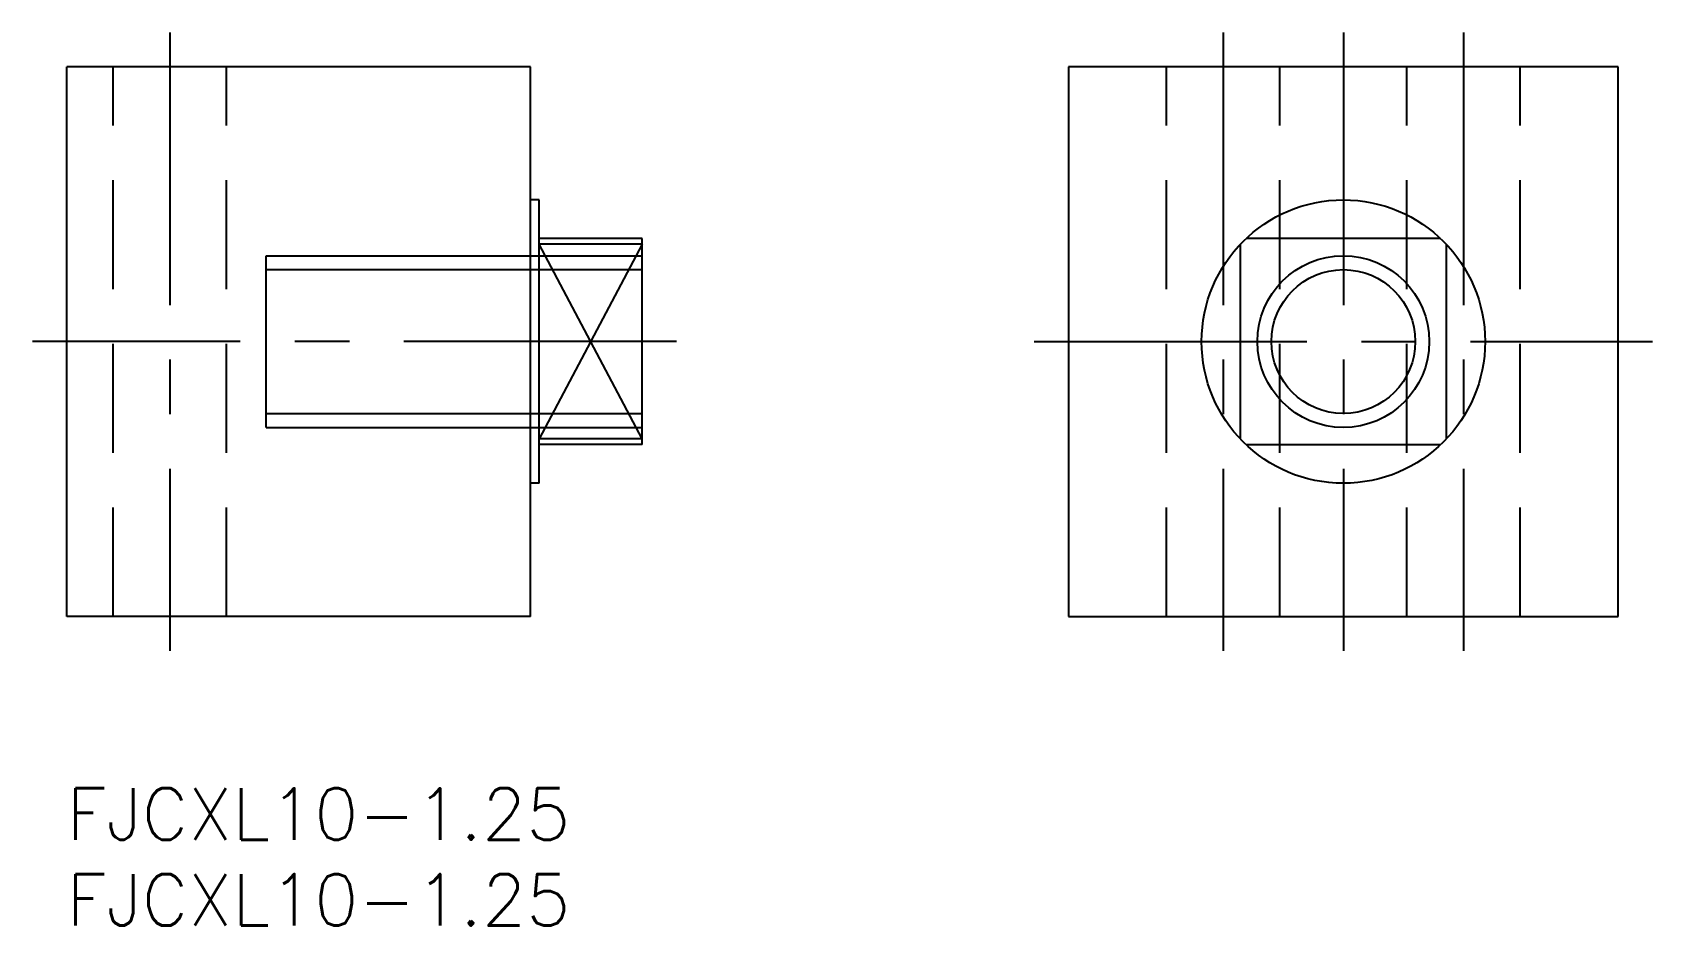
# Model space of a CAD drawing. Extents: x -2 to 92.3, y -8 to 44.
import ezdxf

# ---------------------------------------------------------------- set-up
doc = ezdxf.new("R2010")
doc.units = 0
doc.header["$LTSCALE"] = 0.5
doc.linetypes.add('CENTER', pattern=[50.8, 31.75, -6.35, 6.35, -6.35])
doc.linetypes.add('DASHED', pattern=[19.05, 12.7, -6.35])
for name, color, linetype in [('MSM_CENTER', 1, 'CENTER'), ('MSM_CONTINUOUS', 7, 'CONTINUOUS'), ('MSM_DASHED', 4, 'DASHED'), ('MSM_NARROW', 5, 'CONTINUOUS'), ('MSM_PART_NUMBER', 7, 'CONTINUOUS')]:
    doc.layers.add(name, color=color, linetype=linetype)
doc.styles.get("Standard").update_dxf_attribs({"font": 'txt.shx', "height": 3, "bigfont": 'bigfont.shx'})

# ---------------------------------------------------------------- blocks, each defined once
blk = doc.blocks.new('*U4')
at = {"layer": 'MSM_PART_NUMBER'}
blk.add_text('FJCXL10-1.25', height=3, dxfattribs=at).set_placement((0, -3))
blk = doc.blocks.new('*U5')
at = {"layer": 'MSM_PART_NUMBER'}
blk.add_text('FJCXL10-1.25', height=3, dxfattribs=at).set_placement((0, -8))

msp = doc.modelspace()

# ---------------------------------------------------------------- linework, layer by layer
at = {"layer": 'MSM_CENTER'}
for p, q in [((6, 44), (6, 8)), ((67.307, 44), (67.307, 8)), ((74.307, 44), (74.307, 8)), ((81.307, 44), (81.307, 8)), ((35.5, 26), (-2, 26)), ((56.307, 26), (92.307, 26))]:
    msp.add_line(p, q, dxfattribs=at)
at = {"layer": 'MSM_CONTINUOUS'}
for p, q in [((27, 42), (0, 42)), ((0, 10), (0, 42)), ((27, 10), (27, 42)), ((58.307, 42), (58.307, 10)), ((90.307, 42), (58.307, 42)), ((90.307, 10), (90.307, 42)), ((27.5, 34.25), (27, 34.25)), ((27.5, 17.75), (27.5, 34.25)), ((33.5, 32), (27.5, 32)), ((33.5, 31.662), (27.5, 31.662)), ((33.5, 20), (33.5, 32)), ((68.307, 31.662), (68.307, 20.338)), ((79.97, 32), (68.645, 32)), ((80.307, 20.338), (80.307, 31.662)), ((11.6, 21), (11.6, 31)), ((11.6, 30.188), (33.5, 30.188)), ((11.6, 21.812), (33.5, 21.812)), ((33.5, 20.338), (27.5, 20.338)), ((33.5, 20), (27.5, 20)), ((68.645, 20), (79.97, 20)), ((27.5, 17.75), (27, 17.75)), ((27, 10), (0, 10)), ((58.307, 10), (90.307, 10))]:
    msp.add_line(p, q, dxfattribs=at)
for radius in [8.25, 4.188]:
    msp.add_circle((74.307, 26), radius, dxfattribs=at)
at = {"layer": 'MSM_DASHED'}
for p, q in [((2.7, 10), (2.7, 42)), ((9.3, 10), (9.3, 42)), ((64.007, 10), (64.007, 42)), ((70.607, 10), (70.607, 42)), ((78.007, 10), (78.007, 42)), ((84.607, 10), (84.607, 42))]:
    msp.add_line(p, q, dxfattribs=at)
at = {"layer": 'MSM_NARROW'}
for p, q in [((33.5, 31.662), (27.5, 20.338)), ((33.5, 20.338), (27.5, 31.662)), ((11.6, 31), (33.5, 31)), ((11.6, 21), (33.5, 21))]:
    msp.add_line(p, q, dxfattribs=at)
msp.add_circle((74.307, 26), 5, dxfattribs=at)

# ---------------------------------------------------------------- block references
at = {"layer": 'MSM_CONTINUOUS'}
for name in ['*U4', '*U5']:
    msp.add_blockref(name, (0, 0), dxfattribs=at)

doc.saveas('drawing.dxf')
